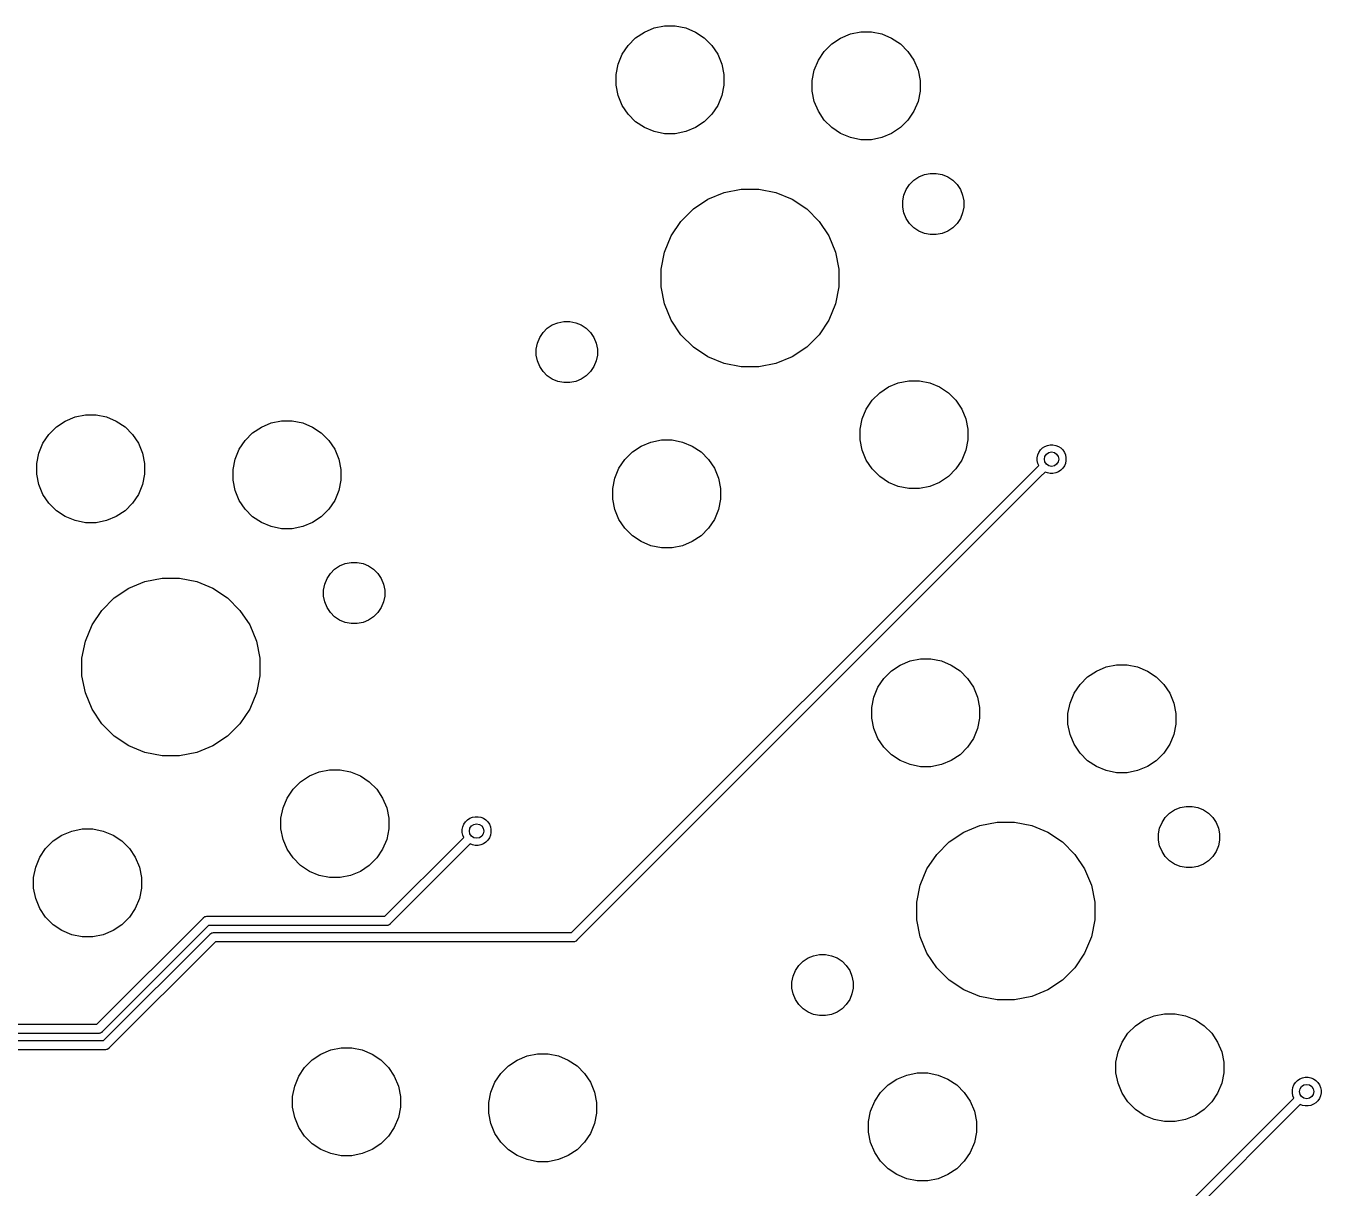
# Model space of a CAD drawing. Extents: x 0.3 to 11, y -13.3 to 4.6.
# Drawn here: x 9.108 to 10.527, y -8.939 to -7.666 of the extents above; entities that cross this region are included whole.
import ezdxf

# ---------------------------------------------------------------- set-up
doc = ezdxf.new("R2010")
doc.units = 0
doc.header["$MEASUREMENT"] = 0
doc.layers.add('BLACK', color=7, linetype='CONTINUOUS')

msp = doc.modelspace()

# ---------------------------------------------------------------- linework, layer by layer
at = {"layer": 'BLACK', "linetype": 'CONTINUOUS'}
for p, q in [((9.77576, -7.67904), (9.78543, -7.67257)), ((9.78543, -7.67257), (9.79618, -7.66812)), ((9.79618, -7.66812), (9.80759, -7.66585)), ((9.80759, -7.66585), (9.81922, -7.66585)), ((9.81922, -7.66585), (9.83063, -7.66812)), ((9.83063, -7.66812), (9.84137, -7.67257)), ((9.84137, -7.67257), (9.85105, -7.67904)), ((10.0004, -7.67914), (10.0111, -7.67469)), ((10.0111, -7.67469), (10.0225, -7.67242)), ((10.0225, -7.67242), (10.0342, -7.67242)), ((10.0342, -7.67242), (10.0456, -7.67469)), ((10.0456, -7.67469), (10.0563, -7.67914)), ((9.76107, -7.69693), (9.76753, -7.68726)), ((9.76753, -7.68726), (9.77576, -7.67904)), ((9.85105, -7.67904), (9.85927, -7.68726)), ((9.85927, -7.68726), (9.86574, -7.69693)), ((9.98249, -7.69383), (9.99072, -7.6856)), ((9.99072, -7.6856), (10.0004, -7.67914)), ((10.0563, -7.67914), (10.066, -7.6856)), ((10.066, -7.6856), (10.0742, -7.69383)), ((9.75662, -7.70768), (9.76107, -7.69693)), ((9.86574, -7.69693), (9.87019, -7.70768)), ((9.97158, -7.71425), (9.97603, -7.7035)), ((9.97603, -7.7035), (9.98249, -7.69383)), ((10.0742, -7.69383), (10.0807, -7.7035)), ((10.0807, -7.7035), (10.0852, -7.71425)), ((9.75435, -7.71909), (9.75662, -7.70768)), ((9.75435, -7.73072), (9.75435, -7.71909)), ((9.87019, -7.70768), (9.87246, -7.71909)), ((9.87246, -7.71909), (9.87246, -7.73072)), ((9.96931, -7.72566), (9.97158, -7.71425)), ((10.0852, -7.71425), (10.0874, -7.72566)), ((9.75662, -7.74213), (9.75435, -7.73072)), ((9.87246, -7.73072), (9.87019, -7.74213)), ((9.96931, -7.73729), (9.96931, -7.72566)), ((10.0874, -7.72566), (10.0874, -7.73729)), ((9.76107, -7.75288), (9.75662, -7.74213)), ((9.87019, -7.74213), (9.86574, -7.75288)), ((9.97158, -7.7487), (9.96931, -7.73729)), ((10.0874, -7.73729), (10.0852, -7.7487)), ((9.76753, -7.76255), (9.76107, -7.75288)), ((9.86574, -7.75288), (9.85927, -7.76255)), ((9.97603, -7.75945), (9.97158, -7.7487)), ((9.98249, -7.76912), (9.97603, -7.75945)), ((10.0807, -7.75945), (10.0742, -7.76912)), ((10.0852, -7.7487), (10.0807, -7.75945)), ((9.77576, -7.77078), (9.76753, -7.76255)), ((9.78543, -7.77724), (9.77576, -7.77078)), ((9.85105, -7.77078), (9.84137, -7.77724)), ((9.85927, -7.76255), (9.85105, -7.77078)), ((9.99072, -7.77734), (9.98249, -7.76912)), ((10.0742, -7.76912), (10.066, -7.77734)), ((9.79618, -7.78169), (9.78543, -7.77724)), ((9.80759, -7.78396), (9.79618, -7.78169)), ((9.81922, -7.78396), (9.80759, -7.78396)), ((9.83063, -7.78169), (9.81922, -7.78396)), ((9.84137, -7.77724), (9.83063, -7.78169)), ((10.0004, -7.78381), (9.99072, -7.77734)), ((10.0111, -7.78826), (10.0004, -7.78381)), ((10.0225, -7.79053), (10.0111, -7.78826)), ((10.0456, -7.78826), (10.0342, -7.79053)), ((10.0563, -7.78381), (10.0456, -7.78826)), ((10.066, -7.77734), (10.0563, -7.78381)), ((10.0342, -7.79053), (10.0225, -7.79053)), ((10.0806, -7.83497), (10.0861, -7.8313)), ((10.0861, -7.8313), (10.0922, -7.82877)), ((10.0922, -7.82877), (10.0986, -7.82749)), ((10.0986, -7.82749), (10.1052, -7.82749)), ((10.1052, -7.82749), (10.1117, -7.82877)), ((10.1117, -7.82877), (10.1178, -7.8313)), ((10.1178, -7.8313), (10.1233, -7.83497)), ((9.87273, -7.84841), (9.89156, -7.84466)), ((9.89156, -7.84466), (9.91075, -7.84466)), ((9.91075, -7.84466), (9.92958, -7.84841)), ((10.0697, -7.85122), (10.0722, -7.84512)), ((10.0722, -7.84512), (10.0759, -7.83963)), ((10.0759, -7.83963), (10.0806, -7.83497)), ((10.1233, -7.83497), (10.1279, -7.83963)), ((10.1279, -7.83963), (10.1316, -7.84512)), ((10.1316, -7.84512), (10.1341, -7.85122)), ((9.83904, -7.86642), (9.855, -7.85575)), ((9.855, -7.85575), (9.87273, -7.84841)), ((9.92958, -7.84841), (9.94731, -7.85575)), ((9.94731, -7.85575), (9.96327, -7.86642)), ((10.0684, -7.85769), (10.0697, -7.85122)), ((10.0684, -7.86429), (10.0684, -7.85769)), ((10.1341, -7.85122), (10.1354, -7.85769)), ((10.1354, -7.85769), (10.1354, -7.86429)), ((9.82547, -7.87999), (9.83904, -7.86642)), ((9.96327, -7.86642), (9.97684, -7.87999)), ((10.0697, -7.87076), (10.0684, -7.86429)), ((10.0722, -7.87685), (10.0697, -7.87076)), ((10.1341, -7.87076), (10.1316, -7.87685)), ((10.1354, -7.86429), (10.1341, -7.87076)), ((9.8148, -7.89595), (9.82547, -7.87999)), ((9.97684, -7.87999), (9.98751, -7.89595)), ((10.0759, -7.88234), (10.0722, -7.87685)), ((10.0806, -7.88701), (10.0759, -7.88234)), ((10.0861, -7.89067), (10.0806, -7.88701)), ((10.1233, -7.88701), (10.1178, -7.89067)), ((10.1279, -7.88234), (10.1233, -7.88701)), ((10.1316, -7.87685), (10.1279, -7.88234)), ((9.80746, -7.91368), (9.8148, -7.89595)), ((9.98751, -7.89595), (9.99485, -7.91368)), ((10.0922, -7.8932), (10.0861, -7.89067)), ((10.0986, -7.89449), (10.0922, -7.8932)), ((10.1052, -7.89449), (10.0986, -7.89449)), ((10.1117, -7.8932), (10.1052, -7.89449)), ((10.1178, -7.89067), (10.1117, -7.8932)), ((9.80371, -7.93251), (9.80746, -7.91368)), ((9.99485, -7.91368), (9.99859, -7.93251)), ((9.80371, -7.9517), (9.80371, -7.93251)), ((9.99859, -7.93251), (9.99859, -7.9517)), ((9.80746, -7.97052), (9.80371, -7.9517)), ((9.99859, -7.9517), (9.99485, -7.97052)), ((9.8148, -7.98826), (9.80746, -7.97052)), ((9.99485, -7.97052), (9.98751, -7.98826)), ((9.82547, -8.00422), (9.8148, -7.98826)), ((9.98751, -7.98826), (9.97684, -8.00422)), ((9.6707, -8.00735), (9.67436, -8.00186)), ((9.67436, -8.00186), (9.67903, -7.9972)), ((9.67903, -7.9972), (9.68452, -7.99353)), ((9.68452, -7.99353), (9.69061, -7.99101)), ((9.69061, -7.99101), (9.69709, -7.98972)), ((9.69709, -7.98972), (9.70369, -7.98972)), ((9.70369, -7.98972), (9.71016, -7.99101)), ((9.71016, -7.99101), (9.71625, -7.99353)), ((9.71625, -7.99353), (9.72174, -7.9972)), ((9.72174, -7.9972), (9.72641, -8.00186)), ((9.72641, -8.00186), (9.73007, -8.00735)), ((9.66689, -8.01992), (9.66817, -8.01345)), ((9.66817, -8.01345), (9.6707, -8.00735)), ((9.73007, -8.00735), (9.7326, -8.01345)), ((9.7326, -8.01345), (9.73389, -8.01992)), ((9.83904, -8.01779), (9.82547, -8.00422)), ((9.97684, -8.00422), (9.96327, -8.01779)), ((9.66689, -8.02652), (9.66689, -8.01992)), ((9.66817, -8.03299), (9.66689, -8.02652)), ((9.73389, -8.02652), (9.7326, -8.03299)), ((9.73389, -8.01992), (9.73389, -8.02652)), ((9.855, -8.02845), (9.83904, -8.01779)), ((9.87273, -8.0358), (9.855, -8.02845)), ((9.94731, -8.02845), (9.92958, -8.0358)), ((9.96327, -8.01779), (9.94731, -8.02845)), ((9.6707, -8.03909), (9.66817, -8.03299)), ((9.67436, -8.04457), (9.6707, -8.03909)), ((9.67903, -8.04924), (9.67436, -8.04457)), ((9.72641, -8.04457), (9.72174, -8.04924)), ((9.73007, -8.03909), (9.72641, -8.04457)), ((9.7326, -8.03299), (9.73007, -8.03909)), ((9.89156, -8.03954), (9.87273, -8.0358)), ((9.91075, -8.03954), (9.89156, -8.03954)), ((9.92958, -8.0358), (9.91075, -8.03954)), ((9.68452, -8.05291), (9.67903, -8.04924)), ((9.69061, -8.05543), (9.68452, -8.05291)), ((9.69709, -8.05672), (9.69061, -8.05543)), ((9.70369, -8.05672), (9.69709, -8.05672)), ((9.71016, -8.05543), (9.70369, -8.05672)), ((9.71625, -8.05291), (9.71016, -8.05543)), ((9.72174, -8.04924), (9.71625, -8.05291)), ((10.0529, -8.06132), (10.0636, -8.05687)), ((10.0636, -8.05687), (10.075, -8.0546)), ((10.075, -8.0546), (10.0867, -8.0546)), ((10.0867, -8.0546), (10.0981, -8.05687)), ((10.0981, -8.05687), (10.1088, -8.06132)), ((10.035, -8.07601), (10.0432, -8.06778)), ((10.0432, -8.06778), (10.0529, -8.06132)), ((10.1088, -8.06132), (10.1185, -8.06778)), ((10.1185, -8.06778), (10.1267, -8.07601)), ((10.0241, -8.09643), (10.0285, -8.08568)), ((10.0285, -8.08568), (10.035, -8.07601)), ((10.1267, -8.07601), (10.1332, -8.08568)), ((10.1332, -8.08568), (10.1377, -8.09643)), ((9.14119, -8.10527), (9.15086, -8.0988)), ((9.15086, -8.0988), (9.16161, -8.09435)), ((9.16161, -8.09435), (9.17302, -8.09208)), ((9.17302, -8.09208), (9.18465, -8.09208)), ((9.18465, -8.09208), (9.19606, -8.09435)), ((9.19606, -8.09435), (9.20681, -8.0988)), ((9.20681, -8.0988), (9.21648, -8.10527)), ((9.36582, -8.10537), (9.37657, -8.10092)), ((9.37657, -8.10092), (9.38798, -8.09865)), ((9.38798, -8.09865), (9.39961, -8.09865)), ((9.39961, -8.09865), (9.41102, -8.10092)), ((9.41102, -8.10092), (9.42177, -8.10537)), ((10.0218, -8.10783), (10.0241, -8.09643)), ((10.1377, -8.09643), (10.1399, -8.10783)), ((9.1265, -8.12317), (9.13296, -8.11349)), ((9.13296, -8.11349), (9.14119, -8.10527)), ((9.21648, -8.10527), (9.2247, -8.11349)), ((9.2247, -8.11349), (9.23117, -8.12317)), ((9.34792, -8.12006), (9.35615, -8.11183)), ((9.35615, -8.11183), (9.36582, -8.10537)), ((9.42177, -8.10537), (9.43144, -8.11183)), ((9.43144, -8.11183), (9.43967, -8.12006)), ((10.0218, -8.11947), (10.0218, -8.10783)), ((10.1399, -8.10783), (10.1399, -8.11947)), ((9.12205, -8.13391), (9.1265, -8.12317)), ((9.23117, -8.12317), (9.23562, -8.13391)), ((9.33701, -8.14048), (9.34146, -8.12973)), ((9.34146, -8.12973), (9.34792, -8.12006)), ((9.43967, -8.12006), (9.44613, -8.12973)), ((9.44613, -8.12973), (9.45058, -8.14048)), ((9.77221, -8.13269), (9.78188, -8.12623)), ((9.78188, -8.12623), (9.79263, -8.12177)), ((9.79263, -8.12177), (9.80404, -8.11951)), ((9.80404, -8.11951), (9.81567, -8.11951)), ((9.81567, -8.11951), (9.82708, -8.12177)), ((9.82708, -8.12177), (9.83783, -8.12623)), ((9.83783, -8.12623), (9.8475, -8.13269)), ((10.0241, -8.13088), (10.0218, -8.11947)), ((10.0285, -8.14162), (10.0241, -8.13088)), ((10.1377, -8.13088), (10.1332, -8.14162)), ((10.1399, -8.11947), (10.1377, -8.13088)), ((10.2175, -8.13309), (10.2193, -8.13051)), ((10.2193, -8.13051), (10.2215, -8.12832)), ((10.2215, -8.12832), (10.224, -8.1266)), ((10.224, -8.1266), (10.2269, -8.12541)), ((10.2269, -8.12541), (10.2299, -8.1248)), ((10.2299, -8.1248), (10.233, -8.1248)), ((10.233, -8.1248), (10.2361, -8.12541)), ((10.2361, -8.12541), (10.239, -8.1266)), ((10.239, -8.1266), (10.2415, -8.12832)), ((10.2415, -8.12832), (10.2437, -8.13051)), ((10.2437, -8.13051), (10.2455, -8.13309)), ((9.11978, -8.14532), (9.12205, -8.13391)), ((9.23562, -8.13391), (9.23789, -8.14532)), ((9.33474, -8.15189), (9.33701, -8.14048)), ((9.45058, -8.14048), (9.45285, -8.15189)), ((9.75752, -8.15059), (9.76399, -8.14091)), ((9.76399, -8.14091), (9.77221, -8.13269)), ((9.8475, -8.13269), (9.85573, -8.14091)), ((9.85573, -8.14091), (9.86219, -8.15059)), ((10.035, -8.1513), (10.0285, -8.14162)), ((10.1332, -8.14162), (10.1267, -8.1513)), ((10.2157, -8.139), (10.2164, -8.13596)), ((10.2157, -8.1421), (10.2157, -8.139)), ((10.2164, -8.14514), (10.2157, -8.1421)), ((10.2164, -8.13596), (10.2175, -8.13309)), ((10.2174, -8.1476), (10.2164, -8.14514)), ((10.2455, -8.13309), (10.2466, -8.13596)), ((10.2466, -8.14514), (10.2455, -8.14801)), ((10.2466, -8.13596), (10.2472, -8.139)), ((10.2472, -8.1421), (10.2466, -8.14514)), ((10.2472, -8.139), (10.2472, -8.1421)), ((9.11978, -8.15695), (9.11978, -8.14532)), ((9.12205, -8.16836), (9.11978, -8.15695)), ((9.23789, -8.15695), (9.23562, -8.16836)), ((9.23789, -8.14532), (9.23789, -8.15695)), ((9.33474, -8.16352), (9.33474, -8.15189)), ((9.45285, -8.15189), (9.45285, -8.16352)), ((9.70565, -8.65933), (10.2124, -8.15259)), ((9.75307, -8.16133), (9.75752, -8.15059)), ((9.86219, -8.15059), (9.86664, -8.16133)), ((10.0432, -8.15952), (10.035, -8.1513)), ((10.1267, -8.1513), (10.1185, -8.15952)), ((10.2124, -8.15259), (10.2174, -8.1476)), ((10.2124, -8.15259), (10.2124, -8.15259)), ((10.2244, -8.15468), (10.2195, -8.15966)), ((10.2269, -8.15569), (10.2244, -8.15468)), ((10.2299, -8.1563), (10.2269, -8.15569)), ((10.233, -8.1563), (10.2299, -8.1563)), ((10.2361, -8.15569), (10.233, -8.1563)), ((10.239, -8.15451), (10.2361, -8.15569)), ((10.2415, -8.15278), (10.239, -8.15451)), ((10.2437, -8.15059), (10.2415, -8.15278)), ((10.2455, -8.14801), (10.2437, -8.15059)), ((9.1265, -8.17911), (9.12205, -8.16836)), ((9.23562, -8.16836), (9.23117, -8.17911)), ((9.33701, -8.17493), (9.33474, -8.16352)), ((9.45285, -8.16352), (9.45058, -8.17493)), ((10.2195, -8.15966), (9.71143, -8.66769)), ((9.7508, -8.17274), (9.75307, -8.16133)), ((9.7508, -8.18438), (9.7508, -8.17274)), ((9.86664, -8.16133), (9.86891, -8.17274)), ((9.86891, -8.17274), (9.86891, -8.18438)), ((10.0529, -8.16598), (10.0432, -8.15952)), ((10.0636, -8.17044), (10.0529, -8.16598)), ((10.075, -8.17271), (10.0636, -8.17044)), ((10.0867, -8.17271), (10.075, -8.17271)), ((10.0981, -8.17044), (10.0867, -8.17271)), ((10.1088, -8.16598), (10.0981, -8.17044)), ((10.1185, -8.15952), (10.1088, -8.16598)), ((10.2195, -8.15966), (10.2195, -8.15966)), ((9.13296, -8.18878), (9.1265, -8.17911)), ((9.23117, -8.17911), (9.2247, -8.18878)), ((9.34146, -8.18568), (9.33701, -8.17493)), ((9.34792, -8.19535), (9.34146, -8.18568)), ((9.44613, -8.18568), (9.43967, -8.19535)), ((9.45058, -8.17493), (9.44613, -8.18568)), ((9.75307, -8.19579), (9.7508, -8.18438)), ((9.86891, -8.18438), (9.86664, -8.19579)), ((9.14119, -8.19701), (9.13296, -8.18878)), ((9.15086, -8.20347), (9.14119, -8.19701)), ((9.21648, -8.19701), (9.20681, -8.20347)), ((9.2247, -8.18878), (9.21648, -8.19701)), ((9.35615, -8.20358), (9.34792, -8.19535)), ((9.43967, -8.19535), (9.43144, -8.20358)), ((9.75752, -8.20653), (9.75307, -8.19579)), ((9.86664, -8.19579), (9.86219, -8.20653)), ((9.16161, -8.20792), (9.15086, -8.20347)), ((9.17302, -8.21019), (9.16161, -8.20792)), ((9.18465, -8.21019), (9.17302, -8.21019)), ((9.19606, -8.20792), (9.18465, -8.21019)), ((9.20681, -8.20347), (9.19606, -8.20792)), ((9.36582, -8.21004), (9.35615, -8.20358)), ((9.37657, -8.21449), (9.36582, -8.21004)), ((9.38798, -8.21676), (9.37657, -8.21449)), ((9.41102, -8.21449), (9.39961, -8.21676)), ((9.42177, -8.21004), (9.41102, -8.21449)), ((9.43144, -8.20358), (9.42177, -8.21004)), ((9.76399, -8.21621), (9.75752, -8.20653)), ((9.86219, -8.20653), (9.85573, -8.21621)), ((9.39961, -8.21676), (9.38798, -8.21676)), ((9.77221, -8.22443), (9.76399, -8.21621)), ((9.78188, -8.23089), (9.77221, -8.22443)), ((9.8475, -8.22443), (9.83783, -8.23089)), ((9.85573, -8.21621), (9.8475, -8.22443)), ((9.79263, -8.23535), (9.78188, -8.23089)), ((9.80404, -8.23762), (9.79263, -8.23535)), ((9.81567, -8.23762), (9.80404, -8.23762)), ((9.82708, -8.23535), (9.81567, -8.23762)), ((9.83783, -8.23089), (9.82708, -8.23535)), ((9.446, -8.2612), (9.45148, -8.25753)), ((9.45148, -8.25753), (9.45758, -8.255)), ((9.45758, -8.255), (9.46405, -8.25372)), ((9.46405, -8.25372), (9.47065, -8.25372)), ((9.47065, -8.25372), (9.47712, -8.255)), ((9.47712, -8.255), (9.48322, -8.25753)), ((9.48322, -8.25753), (9.48871, -8.2612)), ((9.23816, -8.27464), (9.25699, -8.27089)), ((9.25699, -8.27089), (9.27618, -8.27089)), ((9.27618, -8.27089), (9.29501, -8.27464)), ((9.43514, -8.27745), (9.43767, -8.27135)), ((9.43767, -8.27135), (9.44133, -8.26586)), ((9.44133, -8.26586), (9.446, -8.2612)), ((9.48871, -8.2612), (9.49337, -8.26586)), ((9.49337, -8.26586), (9.49704, -8.27135)), ((9.49704, -8.27135), (9.49957, -8.27745)), ((9.20447, -8.29265), (9.22043, -8.28198)), ((9.22043, -8.28198), (9.23816, -8.27464)), ((9.29501, -8.27464), (9.31274, -8.28198)), ((9.31274, -8.28198), (9.3287, -8.29265)), ((9.43385, -8.28392), (9.43514, -8.27745)), ((9.43385, -8.29052), (9.43385, -8.28392)), ((9.49957, -8.27745), (9.50085, -8.28392)), ((9.50085, -8.28392), (9.50085, -8.29052)), ((9.1909, -8.30622), (9.20447, -8.29265)), ((9.3287, -8.29265), (9.34227, -8.30622)), ((9.43514, -8.29699), (9.43385, -8.29052)), ((9.43767, -8.30309), (9.43514, -8.29699)), ((9.49957, -8.29699), (9.49704, -8.30309)), ((9.50085, -8.29052), (9.49957, -8.29699)), ((9.18023, -8.32218), (9.1909, -8.30622)), ((9.34227, -8.30622), (9.35294, -8.32218)), ((9.44133, -8.30857), (9.43767, -8.30309)), ((9.446, -8.31324), (9.44133, -8.30857)), ((9.45148, -8.3169), (9.446, -8.31324)), ((9.48871, -8.31324), (9.48322, -8.3169)), ((9.49337, -8.30857), (9.48871, -8.31324)), ((9.49704, -8.30309), (9.49337, -8.30857)), ((9.17289, -8.33991), (9.18023, -8.32218)), ((9.35294, -8.32218), (9.36028, -8.33991)), ((9.45758, -8.31943), (9.45148, -8.3169)), ((9.46405, -8.32072), (9.45758, -8.31943)), ((9.47065, -8.32072), (9.46405, -8.32072)), ((9.47712, -8.31943), (9.47065, -8.32072)), ((9.48322, -8.3169), (9.47712, -8.31943)), ((9.16914, -8.35874), (9.17289, -8.33991)), ((9.36028, -8.33991), (9.36403, -8.35874)), ((9.16914, -8.37793), (9.16914, -8.35874)), ((9.36403, -8.35874), (9.36403, -8.37793)), ((10.056, -8.3726), (10.0656, -8.36614)), ((10.0656, -8.36614), (10.0764, -8.36168)), ((10.0764, -8.36168), (10.0878, -8.35942)), ((10.0878, -8.35942), (10.0994, -8.35942)), ((10.0994, -8.35942), (10.1108, -8.36168)), ((10.1108, -8.36168), (10.1216, -8.36614)), ((10.1216, -8.36614), (10.1313, -8.3726)), ((10.2806, -8.3727), (10.2914, -8.36825)), ((10.2914, -8.36825), (10.3028, -8.36598)), ((10.3028, -8.36598), (10.3144, -8.36598)), ((10.3144, -8.36598), (10.3258, -8.36825)), ((10.3258, -8.36825), (10.3366, -8.3727)), ((9.17289, -8.39676), (9.16914, -8.37793)), ((9.36403, -8.37793), (9.36028, -8.39676)), ((10.0413, -8.3905), (10.0477, -8.38083)), ((10.0477, -8.38083), (10.056, -8.3726)), ((10.1313, -8.3726), (10.1395, -8.38083)), ((10.1395, -8.38083), (10.146, -8.3905)), ((10.2627, -8.38739), (10.2709, -8.37917)), ((10.2709, -8.37917), (10.2806, -8.3727)), ((10.3366, -8.3727), (10.3462, -8.37917)), ((10.3462, -8.37917), (10.3545, -8.38739)), ((9.18023, -8.41449), (9.17289, -8.39676)), ((9.36028, -8.39676), (9.35294, -8.41449)), ((10.0368, -8.40124), (10.0413, -8.3905)), ((10.146, -8.3905), (10.1504, -8.40124)), ((10.2518, -8.40781), (10.2562, -8.39706)), ((10.2562, -8.39706), (10.2627, -8.38739)), ((10.3545, -8.38739), (10.3609, -8.39706)), ((10.3609, -8.39706), (10.3654, -8.40781)), ((9.1909, -8.43045), (9.18023, -8.41449)), ((9.35294, -8.41449), (9.34227, -8.43045)), ((10.0346, -8.41265), (10.0368, -8.40124)), ((10.0346, -8.42429), (10.0346, -8.41265)), ((10.1504, -8.40124), (10.1527, -8.41265)), ((10.1527, -8.41265), (10.1527, -8.42429)), ((10.2495, -8.41922), (10.2518, -8.40781)), ((10.3654, -8.40781), (10.3676, -8.41922)), ((10.0368, -8.4357), (10.0346, -8.42429)), ((10.1527, -8.42429), (10.1504, -8.4357)), ((10.2495, -8.43085), (10.2495, -8.41922)), ((10.3676, -8.41922), (10.3676, -8.43085)), ((9.20447, -8.44402), (9.1909, -8.43045)), ((9.34227, -8.43045), (9.3287, -8.44402)), ((10.0413, -8.44644), (10.0368, -8.4357)), ((10.1504, -8.4357), (10.146, -8.44644)), ((10.2518, -8.44226), (10.2495, -8.43085)), ((10.2562, -8.45301), (10.2518, -8.44226)), ((10.3654, -8.44226), (10.3609, -8.45301)), ((10.3676, -8.43085), (10.3654, -8.44226)), ((9.22043, -8.45468), (9.20447, -8.44402)), ((9.23816, -8.46203), (9.22043, -8.45468)), ((9.31274, -8.45468), (9.29501, -8.46203)), ((9.3287, -8.44402), (9.31274, -8.45468)), ((10.0477, -8.45612), (10.0413, -8.44644)), ((10.056, -8.46434), (10.0477, -8.45612)), ((10.1395, -8.45612), (10.1313, -8.46434)), ((10.146, -8.44644), (10.1395, -8.45612)), ((10.2627, -8.46268), (10.2562, -8.45301)), ((10.3609, -8.45301), (10.3545, -8.46268)), ((9.25699, -8.46577), (9.23816, -8.46203)), ((9.27618, -8.46577), (9.25699, -8.46577)), ((9.29501, -8.46203), (9.27618, -8.46577)), ((10.0656, -8.4708), (10.056, -8.46434)), ((10.0764, -8.47526), (10.0656, -8.4708)), ((10.1216, -8.4708), (10.1108, -8.47526)), ((10.1313, -8.46434), (10.1216, -8.4708)), ((10.2709, -8.47091), (10.2627, -8.46268)), ((10.2806, -8.47737), (10.2709, -8.47091)), ((10.3462, -8.47091), (10.3366, -8.47737)), ((10.3545, -8.46268), (10.3462, -8.47091)), ((9.41832, -8.48755), (9.42907, -8.4831)), ((9.42907, -8.4831), (9.44048, -8.48083)), ((9.44048, -8.48083), (9.45211, -8.48083)), ((9.45211, -8.48083), (9.46352, -8.4831)), ((9.46352, -8.4831), (9.47427, -8.48755)), ((10.0878, -8.47753), (10.0764, -8.47526)), ((10.0994, -8.47753), (10.0878, -8.47753)), ((10.1108, -8.47526), (10.0994, -8.47753)), ((10.2914, -8.48182), (10.2806, -8.47737)), ((10.3028, -8.48409), (10.2914, -8.48182)), ((10.3144, -8.48409), (10.3028, -8.48409)), ((10.3258, -8.48182), (10.3144, -8.48409)), ((10.3366, -8.47737), (10.3258, -8.48182)), ((9.40042, -8.50224), (9.40865, -8.49401)), ((9.40865, -8.49401), (9.41832, -8.48755)), ((9.47427, -8.48755), (9.48394, -8.49401)), ((9.48394, -8.49401), (9.49217, -8.50224)), ((9.38951, -8.52266), (9.39396, -8.51191)), ((9.39396, -8.51191), (9.40042, -8.50224)), ((9.49217, -8.50224), (9.49863, -8.51191)), ((9.49863, -8.51191), (9.50308, -8.52266)), ((9.38724, -8.53407), (9.38951, -8.52266)), ((9.50308, -8.52266), (9.50535, -8.53407)), ((10.3608, -8.52853), (10.3663, -8.52486)), ((10.3663, -8.52486), (10.3724, -8.52234)), ((10.3724, -8.52234), (10.3788, -8.52105)), ((10.3788, -8.52105), (10.3854, -8.52105)), ((10.3854, -8.52105), (10.3919, -8.52234)), ((10.3919, -8.52234), (10.398, -8.52486)), ((10.398, -8.52486), (10.4035, -8.52853)), ((9.38724, -8.5457), (9.38724, -8.53407)), ((9.50535, -8.53407), (9.50535, -8.5457)), ((9.58643, -8.54344), (9.58762, -8.54057)), ((9.58762, -8.54057), (9.58934, -8.53799)), ((9.58934, -8.53799), (9.59154, -8.5358)), ((9.59154, -8.5358), (9.59412, -8.53408)), ((9.59412, -8.53408), (9.59698, -8.53289)), ((9.59698, -8.53289), (9.60002, -8.53228)), ((9.60002, -8.53228), (9.60313, -8.53228)), ((9.60313, -8.53228), (9.60617, -8.53289)), ((9.60617, -8.53289), (9.60903, -8.53408)), ((9.60903, -8.53408), (9.61161, -8.5358)), ((9.61161, -8.5358), (9.61381, -8.53799)), ((9.61381, -8.53799), (9.61553, -8.54057)), ((9.61553, -8.54057), (9.61672, -8.54344)), ((10.1352, -8.54931), (10.1529, -8.54197)), ((10.1529, -8.54197), (10.1718, -8.53822)), ((10.1718, -8.53822), (10.191, -8.53822)), ((10.191, -8.53822), (10.2098, -8.54197)), ((10.2098, -8.54197), (10.2275, -8.54931)), ((10.3499, -8.54478), (10.3525, -8.53868)), ((10.3525, -8.53868), (10.3561, -8.53319)), ((10.3561, -8.53319), (10.3608, -8.52853)), ((10.4035, -8.52853), (10.4082, -8.53319)), ((10.4082, -8.53319), (10.4118, -8.53868)), ((10.4118, -8.53868), (10.4144, -8.54478)), ((9.13764, -8.55892), (9.14731, -8.55246)), ((9.14731, -8.55246), (9.15806, -8.54801)), ((9.15806, -8.54801), (9.16947, -8.54574)), ((9.16947, -8.54574), (9.1811, -8.54574)), ((9.1811, -8.54574), (9.19251, -8.54801)), ((9.19251, -8.54801), (9.20326, -8.55246)), ((9.20326, -8.55246), (9.21293, -8.55892)), ((9.38951, -8.55711), (9.38724, -8.5457)), ((9.50535, -8.5457), (9.50308, -8.55711)), ((9.58246, -8.56007), (9.58745, -8.55508)), ((9.58583, -8.54648), (9.58643, -8.54344)), ((9.58583, -8.54958), (9.58583, -8.54648)), ((9.58643, -8.55263), (9.58583, -8.54958)), ((9.58745, -8.55508), (9.58643, -8.55263)), ((9.61553, -8.55549), (9.61381, -8.55807)), ((9.61672, -8.55263), (9.61553, -8.55549)), ((9.61672, -8.54344), (9.61732, -8.54648)), ((9.61732, -8.54958), (9.61672, -8.55263)), ((9.61732, -8.54648), (9.61732, -8.54958)), ((10.1193, -8.55998), (10.1352, -8.54931)), ((10.2275, -8.54931), (10.2435, -8.55998)), ((10.3486, -8.55125), (10.3499, -8.54478)), ((10.3486, -8.55785), (10.3486, -8.55125)), ((10.4144, -8.54478), (10.4156, -8.55125)), ((10.4156, -8.55125), (10.4156, -8.55785)), ((9.12295, -8.57682), (9.12942, -8.56715)), ((9.12942, -8.56715), (9.13764, -8.55892)), ((9.21293, -8.55892), (9.22116, -8.56715)), ((9.22116, -8.56715), (9.22762, -8.57682)), ((9.39396, -8.56785), (9.38951, -8.55711)), ((9.40042, -8.57753), (9.39396, -8.56785)), ((9.49863, -8.56785), (9.49217, -8.57753)), ((9.50308, -8.55711), (9.49863, -8.56785)), ((9.50108, -8.64146), (9.58246, -8.56007)), ((9.58954, -8.56714), (9.50686, -8.64982)), ((9.58246, -8.56007), (9.58246, -8.56007)), ((9.59452, -8.56216), (9.58954, -8.56714)), ((9.58954, -8.56714), (9.58954, -8.56714)), ((9.59698, -8.56317), (9.59452, -8.56216)), ((9.60002, -8.56378), (9.59698, -8.56317)), ((9.60313, -8.56378), (9.60002, -8.56378)), ((9.60617, -8.56317), (9.60313, -8.56378)), ((9.60903, -8.56199), (9.60617, -8.56317)), ((9.61161, -8.56026), (9.60903, -8.56199)), ((9.61381, -8.55807), (9.61161, -8.56026)), ((10.1057, -8.57355), (10.1193, -8.55998)), ((10.2435, -8.55998), (10.2571, -8.57355)), ((10.3499, -8.56432), (10.3486, -8.55785)), ((10.3525, -8.57042), (10.3499, -8.56432)), ((10.3561, -8.5759), (10.3525, -8.57042)), ((10.4118, -8.57042), (10.4082, -8.5759)), ((10.4144, -8.56432), (10.4118, -8.57042)), ((10.4156, -8.55785), (10.4144, -8.56432)), ((9.1185, -8.58757), (9.12295, -8.57682)), ((9.22762, -8.57682), (9.23207, -8.58757)), ((9.40865, -8.58575), (9.40042, -8.57753)), ((9.49217, -8.57753), (9.48394, -8.58575)), ((10.095, -8.58951), (10.1057, -8.57355)), ((10.2571, -8.57355), (10.2677, -8.58951)), ((10.3608, -8.58057), (10.3561, -8.5759)), ((10.3663, -8.58424), (10.3608, -8.58057)), ((10.3724, -8.58676), (10.3663, -8.58424)), ((10.398, -8.58424), (10.3919, -8.58676)), ((10.4035, -8.58057), (10.398, -8.58424)), ((10.4082, -8.5759), (10.4035, -8.58057)), ((9.11623, -8.59897), (9.1185, -8.58757)), ((9.11623, -8.61061), (9.11623, -8.59897)), ((9.23207, -8.58757), (9.23434, -8.59897)), ((9.23434, -8.59897), (9.23434, -8.61061)), ((9.41832, -8.59222), (9.40865, -8.58575)), ((9.42907, -8.59667), (9.41832, -8.59222)), ((9.44048, -8.59894), (9.42907, -8.59667)), ((9.45211, -8.59894), (9.44048, -8.59894)), ((9.46352, -8.59667), (9.45211, -8.59894)), ((9.47427, -8.59222), (9.46352, -8.59667)), ((9.48394, -8.58575), (9.47427, -8.59222)), ((10.0877, -8.60724), (10.095, -8.58951)), ((10.2677, -8.58951), (10.2751, -8.60724)), ((10.3788, -8.58805), (10.3724, -8.58676)), ((10.3854, -8.58805), (10.3788, -8.58805)), ((10.3919, -8.58676), (10.3854, -8.58805)), ((9.1185, -8.62202), (9.11623, -8.61061)), ((9.23434, -8.61061), (9.23207, -8.62202)), ((10.0839, -8.62607), (10.0877, -8.60724)), ((10.2751, -8.60724), (10.2788, -8.62607)), ((9.12295, -8.63276), (9.1185, -8.62202)), ((9.23207, -8.62202), (9.22762, -8.63276)), ((10.0839, -8.64526), (10.0839, -8.62607)), ((10.2788, -8.62607), (10.2788, -8.64526)), ((9.12942, -8.64244), (9.12295, -8.63276)), ((9.22762, -8.63276), (9.22116, -8.64244)), ((9.30311, -8.64228), (9.30398, -8.64181)), ((9.30398, -8.64181), (9.30493, -8.64153)), ((9.30493, -8.64153), (9.30591, -8.64143)), ((9.30591, -8.64143), (9.30615, -8.64146)), ((9.30615, -8.64146), (9.50108, -8.64146)), ((9.13764, -8.65066), (9.12942, -8.64244)), ((9.14731, -8.65713), (9.13764, -8.65066)), ((9.18557, -8.75972), (9.3022, -8.64309)), ((9.30798, -8.65146), (9.19135, -8.76809)), ((9.21293, -8.65066), (9.20326, -8.65713)), ((9.22116, -8.64244), (9.21293, -8.65066)), ((9.3022, -8.64309), (9.30235, -8.6429)), ((9.30235, -8.6429), (9.30311, -8.64228)), ((9.5029, -8.65146), (9.30798, -8.65146)), ((9.50315, -8.65148), (9.5029, -8.65146)), ((9.5034, -8.65146), (9.50315, -8.65148)), ((9.50413, -8.65138), (9.5034, -8.65146)), ((9.50507, -8.6511), (9.50413, -8.65138)), ((9.50594, -8.65063), (9.50507, -8.6511)), ((9.5067, -8.65001), (9.50594, -8.65063)), ((9.50686, -8.64982), (9.5067, -8.65001)), ((10.0877, -8.66409), (10.0839, -8.64526)), ((10.2788, -8.64526), (10.2751, -8.66409)), ((9.15806, -8.66158), (9.14731, -8.65713)), ((9.16947, -8.66385), (9.15806, -8.66158)), ((9.1811, -8.66385), (9.16947, -8.66385)), ((9.19251, -8.66158), (9.1811, -8.66385)), ((9.20326, -8.65713), (9.19251, -8.66158)), ((9.19297, -8.7776), (9.3096, -8.66097)), ((9.31538, -8.66933), (9.19875, -8.78596)), ((9.3096, -8.66097), (9.30976, -8.66078)), ((9.30976, -8.66078), (9.30995, -8.66062)), ((9.30995, -8.66062), (9.31052, -8.66015)), ((9.31052, -8.66015), (9.31139, -8.65969)), ((9.31139, -8.65969), (9.31233, -8.6594)), ((9.31233, -8.6594), (9.31331, -8.65931)), ((9.31331, -8.65931), (9.31356, -8.65933)), ((9.31356, -8.65933), (9.70565, -8.65933)), ((9.70747, -8.66933), (9.31538, -8.66933)), ((9.70772, -8.66936), (9.70747, -8.66933)), ((9.7087, -8.66926), (9.70772, -8.66936)), ((9.70964, -8.66897), (9.7087, -8.66926)), ((9.71051, -8.66851), (9.70964, -8.66897)), ((9.71071, -8.66834), (9.71051, -8.66851)), ((9.71127, -8.66788), (9.71071, -8.66834)), ((9.71143, -8.66769), (9.71127, -8.66788)), ((10.095, -8.68182), (10.0877, -8.66409)), ((10.2751, -8.66409), (10.2677, -8.68182)), ((9.97083, -8.68457), (9.9773, -8.68328)), ((9.9773, -8.68328), (9.9839, -8.68328)), ((9.9839, -8.68328), (9.99038, -8.68457)), ((10.1057, -8.69778), (10.095, -8.68182)), ((10.2677, -8.68182), (10.2571, -8.69778)), ((9.95092, -8.70091), (9.95458, -8.69543)), ((9.95458, -8.69543), (9.95925, -8.69076)), ((9.95925, -8.69076), (9.96474, -8.68709)), ((9.96474, -8.68709), (9.97083, -8.68457)), ((9.99038, -8.68457), (9.99647, -8.68709)), ((9.99647, -8.68709), (10.002, -8.69076)), ((10.002, -8.69076), (10.0066, -8.69543)), ((10.0066, -8.69543), (10.0103, -8.70091)), ((10.1193, -8.71135), (10.1057, -8.69778)), ((10.2571, -8.69778), (10.2435, -8.71135)), ((9.9471, -8.71348), (9.94839, -8.70701)), ((9.94839, -8.70701), (9.95092, -8.70091)), ((10.0103, -8.70091), (10.0128, -8.70701)), ((10.0128, -8.70701), (10.0141, -8.71348)), ((10.1352, -8.72202), (10.1193, -8.71135)), ((10.2435, -8.71135), (10.2275, -8.72202)), ((9.9471, -8.72008), (9.9471, -8.71348)), ((9.94839, -8.72655), (9.9471, -8.72008)), ((9.95092, -8.73265), (9.94839, -8.72655)), ((10.0128, -8.72655), (10.0103, -8.73265)), ((10.0141, -8.72008), (10.0128, -8.72655)), ((10.0141, -8.71348), (10.0141, -8.72008)), ((10.1529, -8.72936), (10.1352, -8.72202)), ((10.2275, -8.72202), (10.2098, -8.72936)), ((9.95458, -8.73814), (9.95092, -8.73265)), ((9.95925, -8.7428), (9.95458, -8.73814)), ((10.0066, -8.73814), (10.002, -8.7428)), ((10.0103, -8.73265), (10.0066, -8.73814)), ((10.1718, -8.73311), (10.1529, -8.72936)), ((10.191, -8.73311), (10.1718, -8.73311)), ((10.2098, -8.72936), (10.191, -8.73311)), ((9.96474, -8.74647), (9.95925, -8.7428)), ((9.97083, -8.74899), (9.96474, -8.74647)), ((9.9773, -8.75028), (9.97083, -8.74899)), ((9.9839, -8.75028), (9.9773, -8.75028)), ((9.99038, -8.74899), (9.9839, -8.75028)), ((9.99647, -8.74647), (9.99038, -8.74899)), ((10.002, -8.7428), (9.99647, -8.74647)), ((10.3234, -8.76134), (10.3331, -8.75488)), ((10.3331, -8.75488), (10.3439, -8.75043)), ((10.3439, -8.75043), (10.3553, -8.74816)), ((10.3553, -8.74816), (10.3669, -8.74816)), ((10.3669, -8.74816), (10.3783, -8.75043)), ((10.3783, -8.75043), (10.3891, -8.75488)), ((10.3891, -8.75488), (10.3987, -8.76134)), ((8.55214, -8.75972), (9.18557, -8.75972)), ((9.18956, -8.76937), (9.18862, -8.76965)), ((9.19043, -8.7689), (9.18956, -8.76937)), ((9.19119, -8.76828), (9.19043, -8.7689)), ((9.19135, -8.76809), (9.19119, -8.76828)), ((10.3087, -8.77924), (10.3152, -8.76957)), ((10.3152, -8.76957), (10.3234, -8.76134)), ((10.3987, -8.76134), (10.407, -8.76957)), ((10.407, -8.76957), (10.4134, -8.77924)), ((9.18739, -8.76972), (8.55396, -8.76972)), ((8.56017, -8.7776), (9.19297, -8.7776)), ((9.18764, -8.76975), (9.18739, -8.76972)), ((9.18788, -8.76972), (9.18764, -8.76975)), ((9.18862, -8.76965), (9.18788, -8.76972)), ((10.3043, -8.78999), (10.3087, -8.77924)), ((10.4134, -8.77924), (10.4179, -8.78999)), ((9.1948, -8.7876), (8.56199, -8.7876)), ((9.19504, -8.78762), (9.1948, -8.7876)), ((9.19602, -8.78753), (9.19504, -8.78762)), ((9.19696, -8.78724), (9.19602, -8.78753)), ((9.19783, -8.78678), (9.19696, -8.78724)), ((9.19821, -8.78647), (9.19783, -8.78678)), ((9.19859, -8.78615), (9.19821, -8.78647)), ((9.19875, -8.78596), (9.19859, -8.78615)), ((9.4214, -8.79883), (9.43108, -8.79237)), ((9.43108, -8.79237), (9.44182, -8.78792)), ((9.44182, -8.78792), (9.45323, -8.78565)), ((9.45323, -8.78565), (9.46487, -8.78565)), ((9.46487, -8.78565), (9.47628, -8.78792)), ((9.47628, -8.78792), (9.48702, -8.79237)), ((9.48702, -8.79237), (9.4967, -8.79883)), ((9.64604, -8.79893), (9.65679, -8.79448)), ((9.65679, -8.79448), (9.6682, -8.79221)), ((9.6682, -8.79221), (9.67983, -8.79221)), ((9.67983, -8.79221), (9.69124, -8.79448)), ((9.69124, -8.79448), (9.70199, -8.79893)), ((10.302, -8.8014), (10.3043, -8.78999)), ((10.4179, -8.78999), (10.4201, -8.8014)), ((9.40672, -8.81673), (9.41318, -8.80706)), ((9.41318, -8.80706), (9.4214, -8.79883)), ((9.4967, -8.79883), (9.50492, -8.80706)), ((9.50492, -8.80706), (9.51138, -8.81673)), ((9.62814, -8.81362), (9.63637, -8.8054)), ((9.63637, -8.8054), (9.64604, -8.79893)), ((9.70199, -8.79893), (9.71166, -8.8054)), ((9.71166, -8.8054), (9.71988, -8.81362)), ((10.302, -8.81303), (10.302, -8.8014)), ((10.4201, -8.8014), (10.4201, -8.81303)), ((9.40226, -8.82748), (9.40672, -8.81673)), ((9.51138, -8.81673), (9.51584, -8.82748)), ((9.61723, -8.83404), (9.62168, -8.82329)), ((9.62168, -8.82329), (9.62814, -8.81362)), ((9.71988, -8.81362), (9.72635, -8.82329)), ((9.72635, -8.82329), (9.7308, -8.83404)), ((10.0442, -8.83448), (10.0524, -8.82625)), ((10.0524, -8.82625), (10.0621, -8.81979)), ((10.0621, -8.81979), (10.0728, -8.81534)), ((10.0728, -8.81534), (10.0843, -8.81307)), ((10.0843, -8.81307), (10.0959, -8.81307)), ((10.0959, -8.81307), (10.1073, -8.81534)), ((10.1073, -8.81534), (10.118, -8.81979)), ((10.118, -8.81979), (10.1277, -8.82625)), ((10.1277, -8.82625), (10.1359, -8.83448)), ((10.3043, -8.82444), (10.302, -8.81303)), ((10.3087, -8.83519), (10.3043, -8.82444)), ((10.4179, -8.82444), (10.4134, -8.83519)), ((10.4201, -8.81303), (10.4179, -8.82444)), ((10.4959, -8.82887), (10.4971, -8.82601)), ((10.4971, -8.82601), (10.4988, -8.82343)), ((10.4988, -8.82343), (10.501, -8.82123)), ((10.501, -8.82123), (10.5036, -8.81951)), ((10.5036, -8.81951), (10.5064, -8.81832)), ((10.5064, -8.81832), (10.5095, -8.81772)), ((10.5095, -8.81772), (10.5126, -8.81772)), ((10.5126, -8.81772), (10.5156, -8.81832)), ((10.5156, -8.81832), (10.5185, -8.81951)), ((10.5185, -8.81951), (10.5211, -8.82123)), ((10.5211, -8.82123), (10.5233, -8.82343)), ((10.5233, -8.82343), (10.525, -8.82601)), ((10.525, -8.82601), (10.5262, -8.82887)), ((9.39999, -8.83888), (9.40226, -8.82748)), ((9.39999, -8.85052), (9.39999, -8.83888)), ((9.51584, -8.82748), (9.5181, -8.83888)), ((9.5181, -8.83888), (9.5181, -8.85052)), ((9.61496, -8.84545), (9.61723, -8.83404)), ((9.7308, -8.83404), (9.73307, -8.84545)), ((10.0377, -8.84415), (10.0442, -8.83448)), ((10.1359, -8.83448), (10.1424, -8.84415)), ((10.3152, -8.84486), (10.3087, -8.83519)), ((10.38, -8.95744), (10.4969, -8.84052)), ((10.4134, -8.83519), (10.407, -8.84486)), ((10.4953, -8.83191), (10.4959, -8.82887)), ((10.4953, -8.83502), (10.4953, -8.83191)), ((10.4959, -8.83806), (10.4953, -8.83502)), ((10.4969, -8.84052), (10.4959, -8.83806)), ((10.5262, -8.83806), (10.525, -8.84092)), ((10.5262, -8.82887), (10.5268, -8.83191)), ((10.5268, -8.83502), (10.5262, -8.83806)), ((10.5268, -8.83191), (10.5268, -8.83502)), ((9.40226, -8.86193), (9.39999, -8.85052)), ((9.5181, -8.85052), (9.51584, -8.86193)), ((9.61496, -8.85708), (9.61496, -8.84545)), ((9.73307, -8.84545), (9.73307, -8.85708)), ((10.0333, -8.8549), (10.0377, -8.84415)), ((10.1424, -8.84415), (10.1469, -8.8549)), ((10.3234, -8.85308), (10.3152, -8.84486)), ((10.3331, -8.85955), (10.3234, -8.85308)), ((10.504, -8.84759), (10.3858, -8.9658)), ((10.3987, -8.85308), (10.3891, -8.85955)), ((10.407, -8.84486), (10.3987, -8.85308)), ((10.5064, -8.84861), (10.504, -8.84759)), ((10.5095, -8.84921), (10.5064, -8.84861)), ((10.5126, -8.84921), (10.5095, -8.84921)), ((10.5156, -8.84861), (10.5126, -8.84921)), ((10.5185, -8.84742), (10.5156, -8.84861)), ((10.5211, -8.8457), (10.5185, -8.84742)), ((10.5233, -8.8435), (10.5211, -8.8457)), ((10.525, -8.84092), (10.5233, -8.8435)), ((9.40672, -8.87267), (9.40226, -8.86193)), ((9.51584, -8.86193), (9.51138, -8.87267)), ((9.61723, -8.86849), (9.61496, -8.85708)), ((9.62168, -8.87924), (9.61723, -8.86849)), ((9.7308, -8.86849), (9.72635, -8.87924)), ((9.73307, -8.85708), (9.7308, -8.86849)), ((10.031, -8.86631), (10.0333, -8.8549)), ((10.031, -8.87794), (10.031, -8.86631)), ((10.1469, -8.8549), (10.1491, -8.86631)), ((10.1491, -8.86631), (10.1491, -8.87794)), ((10.3439, -8.864), (10.3331, -8.85955)), ((10.3553, -8.86627), (10.3439, -8.864)), ((10.3669, -8.86627), (10.3553, -8.86627)), ((10.3783, -8.864), (10.3669, -8.86627)), ((10.3891, -8.85955), (10.3783, -8.864)), ((9.41318, -8.88235), (9.40672, -8.87267)), ((9.4214, -8.89057), (9.41318, -8.88235)), ((9.50492, -8.88235), (9.4967, -8.89057)), ((9.51138, -8.87267), (9.50492, -8.88235)), ((9.62814, -8.88891), (9.62168, -8.87924)), ((9.72635, -8.87924), (9.71988, -8.88891)), ((10.0333, -8.88935), (10.031, -8.87794)), ((10.1491, -8.87794), (10.1469, -8.88935)), ((9.43108, -8.89704), (9.4214, -8.89057)), ((9.44182, -8.90149), (9.43108, -8.89704)), ((9.48702, -8.89704), (9.47628, -8.90149)), ((9.4967, -8.89057), (9.48702, -8.89704)), ((9.63637, -8.89714), (9.62814, -8.88891)), ((9.64604, -8.9036), (9.63637, -8.89714)), ((9.71166, -8.89714), (9.70199, -8.9036)), ((9.71988, -8.88891), (9.71166, -8.89714)), ((10.0377, -8.9001), (10.0333, -8.88935)), ((10.1469, -8.88935), (10.1424, -8.9001)), ((9.45323, -8.90376), (9.44182, -8.90149)), ((9.46487, -8.90376), (9.45323, -8.90376)), ((9.47628, -8.90149), (9.46487, -8.90376)), ((9.65679, -8.90805), (9.64604, -8.9036)), ((9.6682, -8.91032), (9.65679, -8.90805)), ((9.67983, -8.91032), (9.6682, -8.91032)), ((9.69124, -8.90805), (9.67983, -8.91032)), ((9.70199, -8.9036), (9.69124, -8.90805)), ((10.0442, -8.90977), (10.0377, -8.9001)), ((10.0524, -8.91799), (10.0442, -8.90977)), ((10.1359, -8.90977), (10.1277, -8.91799)), ((10.1424, -8.9001), (10.1359, -8.90977)), ((10.0621, -8.92446), (10.0524, -8.91799)), ((10.0728, -8.92891), (10.0621, -8.92446)), ((10.118, -8.92446), (10.1073, -8.92891)), ((10.1277, -8.91799), (10.118, -8.92446)), ((10.0843, -8.93118), (10.0728, -8.92891)), ((10.0959, -8.93118), (10.0843, -8.93118)), ((10.1073, -8.92891), (10.0959, -8.93118))]:
    msp.add_line(p, q, dxfattribs=at)
at = {"layer": 'BLACK'}
for centre in [(10.2315, -8.14055), (9.60157, -8.54803), (10.511, -8.83346)]:
    msp.add_circle(centre, 0.00787, dxfattribs=at)

doc.saveas('drawing.dxf')
